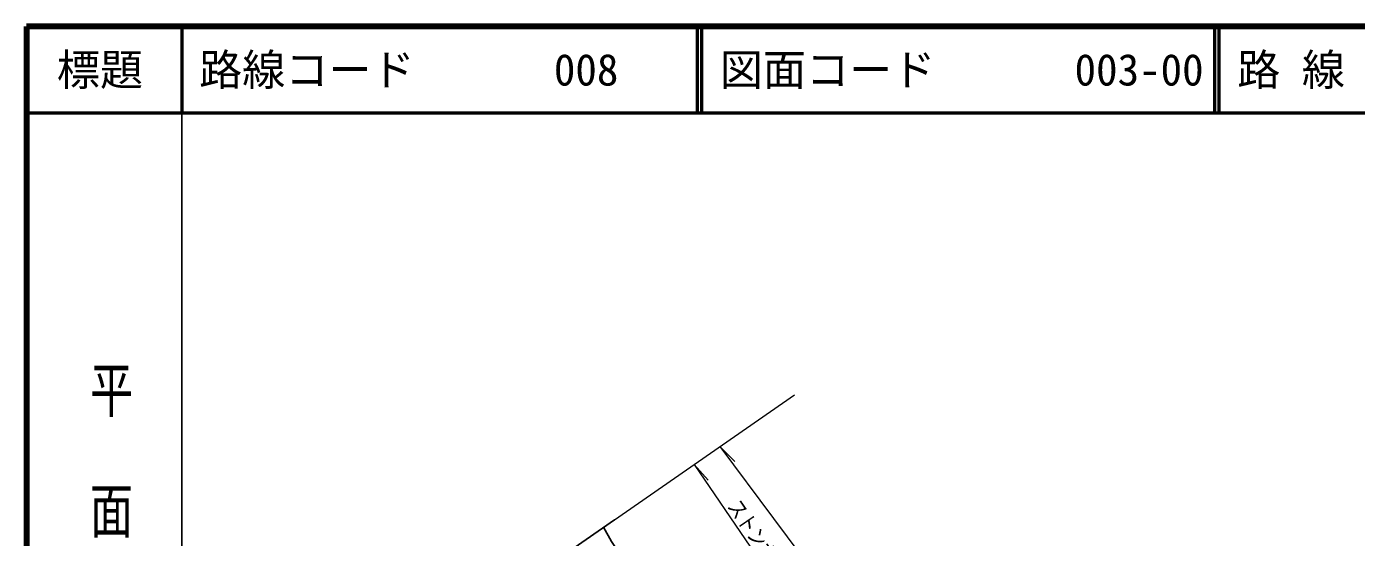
# Model space of a CAD drawing. Units: millimetres at full size, sheet at 1:1000; details may follow other scales. Extents: x 40000 to 680000, y 20000 to 380000.
# Drawn here: x 40000 to 194202, y 320788 to 380000 of the extents above; entities that cross this region are included whole.
import ezdxf
from ezdxf.enums import TextEntityAlignment as Align

# ---------------------------------------------------------------- set-up
doc = ezdxf.new("R2010")
doc.units = ezdxf.units.MM
doc.header["$LTSCALE"] = 1000
for name, color, linetype, lineweight in [('M-BGD', 7, 'Continuous', 25), ('M-BMK-OTRS', 5, 'Continuous', 25), ('M-STR-HTXT', 7, 'Continuous', 13), ('M-TTL', 2, 'Continuous', 140), ('M-TTL-BAND', 7, 'Continuous', 25), ('M-TTL-LINE', 7, 'Continuous', 50)]:
    doc.layers.add(name, color=color, linetype=linetype, lineweight=lineweight)
doc.layers.add('M-TTL-TXT', color=7, linetype='Continuous')
doc.styles.add('@ＭＳ ゴシック', font='')
doc.styles.add('ＭＳ ゴシック', font='')
doc.styles.get('@ＭＳ ゴシック').set_extended_font_data('@MS Gothic')
doc.styles.get('ＭＳ ゴシック').set_extended_font_data('MS Gothic')

msp = doc.modelspace()

# ---------------------------------------------------------------- linework, layer by layer
at = {"layer": 'M-BGD'}
msp.add_lwpolyline([(106898, 321959), (107815, 320319), (109046, 318457)], dxfattribs=at)
at = {"layer": 'M-BMK-OTRS'}
msp.add_line((85118, 306855), (108157, 322832), dxfattribs=at)
at = {"layer": 'M-STR-HTXT'}
for p, q in [((108157, 322832), (129028, 337305)), ((120394, 331318), (122122, 329574)), ((117396, 329239), (119049, 327424))]:
    msp.add_line(p, q, dxfattribs=at)
for points in [[(120394, 331318), (132839, 314644), (138260, 307630), (143533, 302076), (149987, 296987), (157874, 292357), (168307, 288412), (175576, 287001), (180884, 286531), (186826, 286520), (193958, 287223), (207941, 289903), (246999, 297170), (288640, 305093), (321681, 311180)], [(117396, 329239), (130485, 310066), (132779, 307079), (136879, 302205), (143341, 296256)]]:
    msp.add_lwpolyline(points, dxfattribs=at)
at = {"layer": 'M-TTL'}
for p, q in [((40000, 380000), (40000, 20000)), ((680000, 380000), (40000, 380000))]:
    msp.add_line(p, q, dxfattribs=at)
at = {"layer": 'M-TTL-BAND'}
msp.add_line((58000, 370000), (58000, 20000), dxfattribs=at)
at = {"layer": 'M-TTL-LINE'}
for p, q in [((58000, 380000), (58000, 370000)), ((117750, 380000), (117750, 370000)), ((118250, 380000), (118250, 370000)), ((177750, 380000), (177750, 370000)), ((178250, 380000), (178250, 370000)), ((40000, 370000), (680000, 370000))]:
    msp.add_line(p, q, dxfattribs=at)

# ---------------------------------------------------------------- texts
at = {"layer": 'M-STR-HTXT', "style": 'ＭＳ ゴシック', "width": 0.8}
msp.add_text('ストンガード\u3000L=50.0', height=1833, rotation=304.32, dxfattribs=at).set_placement((126364, 315828), align=Align.BOTTOM_CENTER)
at = {"layer": 'M-TTL-BAND', "style": '@ＭＳ ゴシック', "width": 1.4}
msp.add_text('平  面  図', height=3666, rotation=270, dxfattribs=at).set_placement((49777, 306475), align=Align.MIDDLE_RIGHT)
at = {"layer": 'M-TTL-TXT', "style": 'ＭＳ ゴシック'}
msp.add_text('標題', height=3666, dxfattribs=at).set_placement((48500, 375000), align=Align.MIDDLE_CENTER)
for s, p in [('路線コード', (60000, 375000)), ('008', (101142, 375000)), ('図面コード', (120380, 375000)), ('003-00', (161521, 375000)), ('路 線 名', (180380, 375000))]:
    msp.add_text(s, height=3666, dxfattribs=at).set_placement(p, align=Align.MIDDLE_LEFT)

doc.saveas('drawing.dxf')
